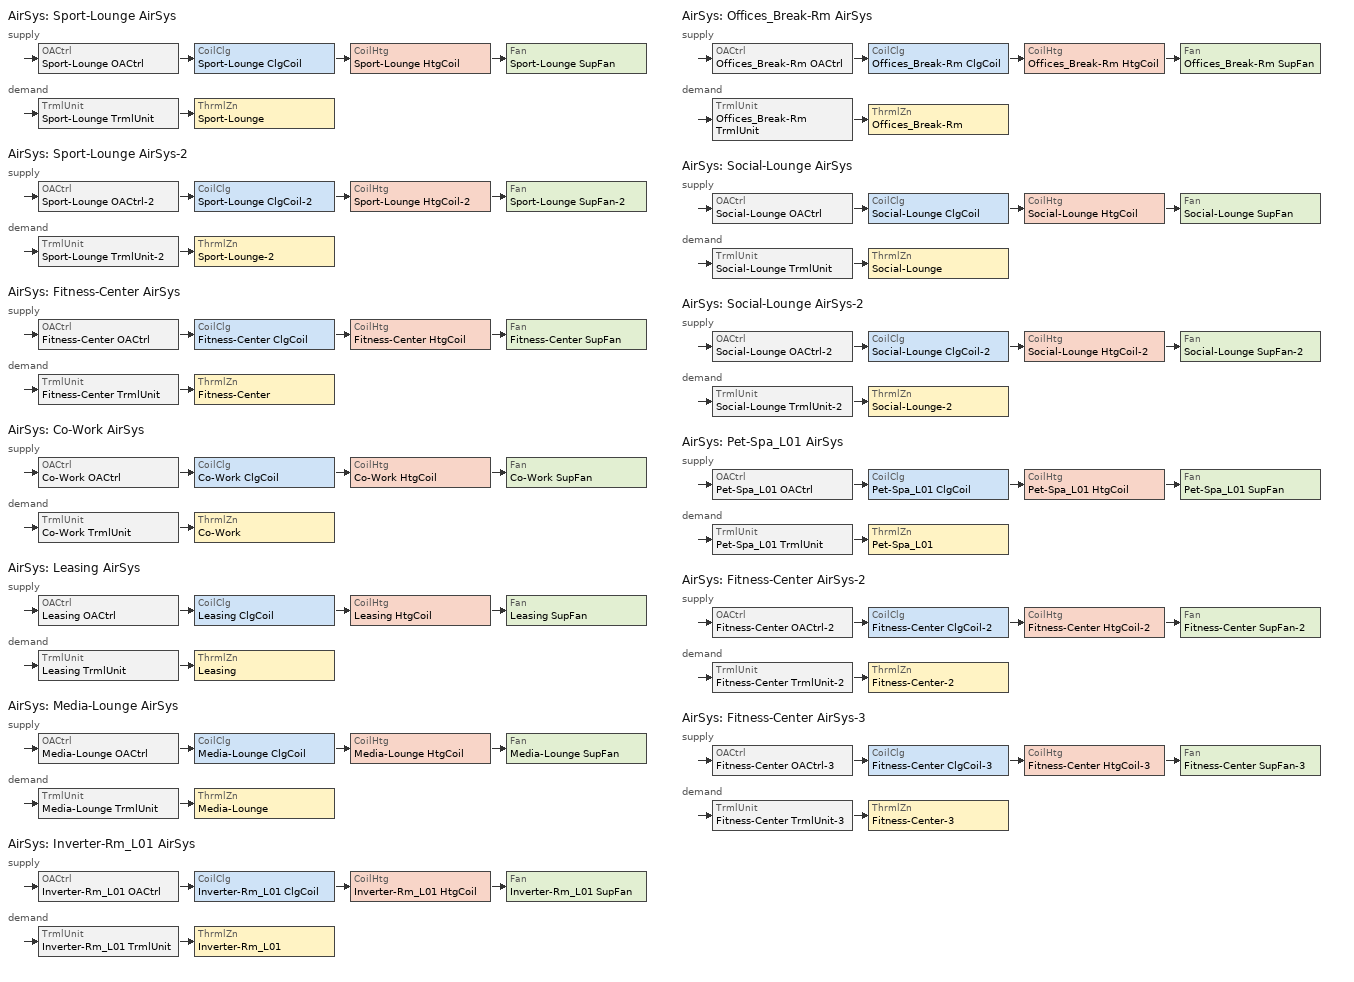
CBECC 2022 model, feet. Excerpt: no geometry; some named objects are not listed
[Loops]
AirSys 'Sport-Lounge AirSys'
 supply: OACtrl 'Sport-Lounge OACtrl' > CoilClg 'Sport-Lounge ClgCoil' > CoilHtg 'Sport-Lounge HtgCoil' > Fan 'Sport-Lounge SupFan'
 demand: TrmlUnit 'Sport-Lounge TrmlUnit' > ThrmlZn 'Sport-Lounge'
AirSys 'Sport-Lounge AirSys-2'
 supply: OACtrl 'Sport-Lounge OACtrl-2' > CoilClg 'Sport-Lounge ClgCoil-2' > CoilHtg 'Sport-Lounge HtgCoil-2' > Fan 'Sport-Lounge SupFan-2'
 demand: TrmlUnit 'Sport-Lounge TrmlUnit-2' > ThrmlZn 'Sport-Lounge-2'
AirSys 'Fitness-Center AirSys'
 supply: OACtrl 'Fitness-Center OACtrl' > CoilClg 'Fitness-Center ClgCoil' > CoilHtg 'Fitness-Center HtgCoil' > Fan 'Fitness-Center SupFan'
 demand: TrmlUnit 'Fitness-Center TrmlUnit' > ThrmlZn 'Fitness-Center'
AirSys 'Co-Work AirSys'
 supply: OACtrl 'Co-Work OACtrl' > CoilClg 'Co-Work ClgCoil' > CoilHtg 'Co-Work HtgCoil' > Fan 'Co-Work SupFan'
 demand: TrmlUnit 'Co-Work TrmlUnit' > ThrmlZn 'Co-Work'
AirSys 'Leasing AirSys'
 supply: OACtrl 'Leasing OACtrl' > CoilClg 'Leasing ClgCoil' > CoilHtg 'Leasing HtgCoil' > Fan 'Leasing SupFan'
 demand: TrmlUnit 'Leasing TrmlUnit' > ThrmlZn 'Leasing'
AirSys 'Media-Lounge AirSys'
 supply: OACtrl 'Media-Lounge OACtrl' > CoilClg 'Media-Lounge ClgCoil' > CoilHtg 'Media-Lounge HtgCoil' > Fan 'Media-Lounge SupFan'
 demand: TrmlUnit 'Media-Lounge TrmlUnit' > ThrmlZn 'Media-Lounge'
AirSys 'Inverter-Rm_L01 AirSys'
 supply: OACtrl 'Inverter-Rm_L01 OACtrl' > CoilClg 'Inverter-Rm_L01 ClgCoil' > CoilHtg 'Inverter-Rm_L01 HtgCoil' > Fan 'Inverter-Rm_L01 SupFan'
 demand: TrmlUnit 'Inverter-Rm_L01 TrmlUnit' > ThrmlZn 'Inverter-Rm_L01'
AirSys 'Offices_Break-Rm AirSys'
 supply: OACtrl 'Offices_Break-Rm OACtrl' > CoilClg 'Offices_Break-Rm ClgCoil' > CoilHtg 'Offices_Break-Rm HtgCoil' > Fan 'Offices_Break-Rm SupFan'
 demand: TrmlUnit 'Offices_Break-Rm TrmlUnit' > ThrmlZn 'Offices_Break-Rm'
AirSys 'Social-Lounge AirSys'
 supply: OACtrl 'Social-Lounge OACtrl' > CoilClg 'Social-Lounge ClgCoil' > CoilHtg 'Social-Lounge HtgCoil' > Fan 'Social-Lounge SupFan'
 demand: TrmlUnit 'Social-Lounge TrmlUnit' > ThrmlZn 'Social-Lounge'
AirSys 'Social-Lounge AirSys-2'
 supply: OACtrl 'Social-Lounge OACtrl-2' > CoilClg 'Social-Lounge ClgCoil-2' > CoilHtg 'Social-Lounge HtgCoil-2' > Fan 'Social-Lounge SupFan-2'
 demand: TrmlUnit 'Social-Lounge TrmlUnit-2' > ThrmlZn 'Social-Lounge-2'
AirSys 'Pet-Spa_L01 AirSys'
 supply: OACtrl 'Pet-Spa_L01 OACtrl' > CoilClg 'Pet-Spa_L01 ClgCoil' > CoilHtg 'Pet-Spa_L01 HtgCoil' > Fan 'Pet-Spa_L01 SupFan'
 demand: TrmlUnit 'Pet-Spa_L01 TrmlUnit' > ThrmlZn 'Pet-Spa_L01'
AirSys 'Fitness-Center AirSys-2'
 supply: OACtrl 'Fitness-Center OACtrl-2' > CoilClg 'Fitness-Center ClgCoil-2' > CoilHtg 'Fitness-Center HtgCoil-2' > Fan 'Fitness-Center SupFan-2'
 demand: TrmlUnit 'Fitness-Center TrmlUnit-2' > ThrmlZn 'Fitness-Center-2'
AirSys 'Fitness-Center AirSys-3'
 supply: OACtrl 'Fitness-Center OACtrl-3' > CoilClg 'Fitness-Center ClgCoil-3' > CoilHtg 'Fitness-Center HtgCoil-3' > Fan 'Fitness-Center SupFan-3'
 demand: TrmlUnit 'Fitness-Center TrmlUnit-3' > ThrmlZn 'Fitness-Center-3'
[Proj]
Euclid Building A: EffMetric=SEER2/EER2/HSPF2; StAddress=2530 Euclid Ave; City=Ontario; ZipCode=91762; QuickAnalysis=0
[Bldg]
Building: BldgAz=360
[ResProj]
Euclid Building A 2: StdDesignFuel_Ckg=Proposed; StdDesignFuel_Dry=Proposed; StdDesignFuel_HVAC=Electricity; StdDesignFuel_DHW=Proposed; StdDesignCompactDistrib=0; StdDesignDrnWtrHtRecov=0; StdDesignHPWHLocOverride=0; StdDesignWinPerfAdjust=0; StdDesignIAQFanPwr=0.35
[ResZnGrp]
Name | Z | FlrToFlrHgt | FlrToCeilingHgt
L01 | 0 | 13.5833 | 13.5833
L02 | 13.5833 | 9.08333 | 9.08333
[ResZn]
Name | CeilingHeight | FloorHeight | Bottom
B2.6_127; A2.3-R_125; A1.1_121; A1.1_126 | 13.5833 | 13.5833 | 0
A4_223; A4-R_222; A4_220; A4-R_218; A4_216; A7_214; A4-R_210; A4-R_212; B2.1_214; A2.1-R_209; A2.1-R_207; A2.1-R_206 | 9.08333 | 9.08333 | 13.5833
[ResExtWall]
Name | Orientation | Area | Construction
ExtWall (Front 1) : B2.6_127 | Front | 69.9043 | R21 Ext Wall Cons
ExtWall (Right 1) : B2.6_127 | Right | 344.098 | R21 Ext Wall Cons
ExtWall (Right 2) : B2.6_127 | Right | 156.115 | R21 Ext Wall Cons
ExtWall (Front 1) : A2.3-R_125 | Front | 13.766 | R21 Ext Wall Cons
ExtWall (Back 1) : A2.3-R_125 | Back | 83.6703 | R21 Ext Wall Cons
ExtWall (Right 1) : A2.3-R_125 | Right | 185.452 | R21 Ext Wall Cons
ExtWall (Right 2) : A2.3-R_125 | Right | 153.936 | R21 Ext Wall Cons
ExtWall (Back 1) : A1.1_121 | Back | 107.575 | R21 Ext Wall Cons
ExtWall (Back 2) : A1.1_121; ExtWall (Back 1) : A1.1_126 | Back | 7.43054 | R21 Ext Wall Cons
ExtWall (Back 3) : A1.1_121 | Back | 84.2604 | R21 Ext Wall Cons
ExtWall (Back 4) : A1.1_121 | Back | 98.349 | R21 Ext Wall Cons
ExtWall (Right 1) : A1.1_121 | Right | 6.4064 | R21 Ext Wall Cons
ExtWall (Front 1) : A1.1_126 | Front | 6.4064 | R21 Ext Wall Cons
ExtWall (Left 1) : A1.1_126 | Left | 107.575 | R21 Ext Wall Cons
ExtWall (Left 2) : A1.1_126 | Left | 84.2604 | R21 Ext Wall Cons
ExtWall (Left 3) : A1.1_126 | Left | 98.0973 | R21 Ext Wall Cons
ExtWall (Left 1) : Sport-Lounge; ExtWall (Left 1) : Sport-Lounge-2 | Left | 209.536 | R21 Ext Wall Cons
ExtWall (Back 1) : Sport-Lounge; ExtWall (Back 1) : Sport-Lounge-2 | Back | 262.602 | R21 Ext Wall Cons
ExtWall (Right 1) : Sport-Lounge; ExtWall (Right 1) : Sport-Lounge-2 | Right | 246.844 | R21 Ext Wall Cons
ExtWall (Back 1) : Fitness-Center; ExtWall (Back 1) : Fitness-Center-2; ExtWall (Back 1) : Fitness-Center-3 | Back | 334.197 | R21 Ext Wall Cons
ExtWall (Right 1) : Fitness-Center; ExtWall (Right 1) : Fitness-Center-2; ExtWall (Right 1) : Fitness-Center-3 | Right | 43.3437 | R21 Ext Wall Cons
ExtWall (Back 1) : Co-Work | Back | 105.4 | R21 Ext Wall Cons
ExtWall (Right 1) : Co-Work | Right | 107.057 | R21 Ext Wall Cons
ExtWall (Front 1) : Retail-4 | Front | 362.209 | R21 Ext Wall Cons
ExtWall (Left 1) : Retail-4 | Left | 502.383 | R21 Ext Wall Cons
ExtWall (Left 1) : Retail-3 | Left | 344.098 | R21 Ext Wall Cons
ExtWall (Back 1) : Retail-3 | Back | 72.4444 | R21 Ext Wall Cons
ExtWall (Left 1) : Retail-2 | Left | 348.082 | R21 Ext Wall Cons
ExtWall (Front 1) : Retail-1 | Front | 27.1667 | R21 Ext Wall Cons
ExtWall (Left 1) : Retail-1 | Left | 856.984 | R21 Ext Wall Cons
ExtWall (Left 2) : Retail-1 | Left | 162.269 | R21 Ext Wall Cons
ExtWall (Front 1) : Stair-1_L01 | Front | 92.3649 | R21 Ext Wall Cons
ExtWall (Back 1) : Stair-1_L01 | Back | 98.5193 | R21 Ext Wall Cons
ExtWall (Right 1) : Stair-1_L01 | Right | 133.654 | R21 Ext Wall Cons
ExtWall (Left 1) : Pool-Equipment | Left | 156.11 | R21 Ext Wall Cons
ExtWall (Back 1) : Pool-Equipment | Back | 332.506 | R21 Ext Wall Cons
ExtWall (Left 1) : Restroom_L01 | Left | 136.19 | R21 Ext Wall Cons
ExtWall (Back 1) : Restroom_L01 | Back | 502.744 | R21 Ext Wall Cons
ExtWall (Right 1) : Restroom_L01 | Right | 6.15885 | R21 Ext Wall Cons
ExtWall (Left 1) : Stair-2; ExtWall (Left 1) : Stair-3 | Left | 131.479 | R21 Ext Wall Cons
ExtWall (Back 1) : Stair-2 | Back | 54.3289 | R21 Ext Wall Cons
ExtWall (Front 1) : Parking-Garages | Front | 2700.62 | R21 Ext Wall Cons
ExtWall (Front 1) : Parking-Garages-2 | Front | 330.332 | R21 Ext Wall Cons
ExtWall (Left 1) : Parking-Garages-2 | Left | 37.6706 | R21 Ext Wall Cons
ExtWall (Back 1) : Parking-Garages-2 | Back | 93.4478 | R21 Ext Wall Cons
ExtWall (Right 1) : Parking-Garages-2 | Right | 903.345 | R21 Ext Wall Cons
ExtWall (Front 1) : Electrical-Rm_1 | Front | 197.043 | R21 Ext Wall Cons
ExtWall (Left 1) : Electrical-Rm_1 | Left | 29.337 | R21 Ext Wall Cons
ExtWall (Front 1) : Stair-3; ExtWall (Front 1) : Trash-2_L01 | Front | 27.1622 | R21 Ext Wall Cons
ExtWall (Back 1) : Stair-3 | Back | 27.1622 | R21 Ext Wall Cons
ExtWall (Left 1) : Corridor-1 | Left | 289.042 | R21 Ext Wall Cons
ExtWall (Front 1) : Corridor-2 | Front | 160.094 | R21 Ext Wall Cons
ExtWall (Back 1) : Corridor-2 | Back | 44.5528 | R21 Ext Wall Cons
ExtWall (Right 1) : Corridor-2 | Right | 330.693 | R21 Ext Wall Cons
ExtWall (Right 2) : Corridor-2 | Right | 84.0313 | R21 Ext Wall Cons
ExtWall (Right 1) : Corridor-3_L01 | Right | 81.4955 | R21 Ext Wall Cons
ExtWall (Front 1) : Trash-1 | Front | 205.011 | R21 Ext Wall Cons
ExtWall (Right 1) : Trash-1 | Right | 29.3414 | R21 Ext Wall Cons
ExtWall (Right 1) : Trash-2_L01 | Right | 120.254 | R21 Ext Wall Cons
ExtWall (Back 1) : Media-Lounge | Back | 104.756 | Ext Wall Cons
ExtWall (Right 1) : Media-Lounge | Right | 3.26214 | Ext Wall Cons
ExtWall (Left 1) : Offices_Break-Rm | Left | 182.212 | Ext Wall Cons
ExtWall (Back 1) : Offices_Break-Rm | Back | 194.32 | Ext Wall Cons
ExtWall (Front 1) : Social-Lounge; ExtWall (Front 1) : Social-Lounge-2 | Front | 92.182 | Ext Wall Cons
ExtWall (Back 1) : Social-Lounge; ExtWall (Back 1) : Social-Lounge-2 | Back | 153.305 | Ext Wall Cons
ExtWall (Right 1) : Social-Lounge; ExtWall (Right 1) : Social-Lounge-2 | Right | 245.572 | Ext Wall Cons
ExtWall (Right 2) : Social-Lounge; ExtWall (Right 2) : Social-Lounge-2 | Right | 130.214 | Ext Wall Cons
ExtWall (Left 1) : Leasing | Left | 311.115 | Ext Wall Cons
ExtWall (Back 1) : Leasing | Back | 525.204 | Ext Wall Cons
ExtWall (Back 2) : Leasing | Back | 22.0952 | Ext Wall Cons
ExtWall (Right 1) : Leasing | Right | 238.332 | Ext Wall Cons
ExtWall (Front 1) : A4_223; ExtWall (Front 1) : A4-R_222; ExtWall (Front 1) : A4_220; ExtWall (Front 1) : A4-R_218; ExtWall (Front 1) : A4_216 | Front | 115.05 | R21 Ext Wall Cons
ExtWall (Front 2) : A4_223; ExtWall (Front 2) : A4-R_222; ExtWall (Front 2) : A4_220; ExtWall (Front 2) : A4-R_218; ExtWall (Front 2) : A4_216 | Front | 72.6637 | R21 Ext Wall Cons
ExtWall (Front 3) : A4_223; ExtWall (Front 3) : A4_220; ExtWall (Front 3) : A4_216 | Front | 113.598 | R21 Ext Wall Cons
ExtWall (Left 1) : A4_223; ExtWall (Left 1) : A4-R_222; ExtWall (Left 1) : A4_220; ExtWall (Left 1) : A4-R_218; ExtWall (Left 1) : A4_216; ExtWall (Left 1) : A7_214 | Left | 70.968 | R21 Ext Wall Cons
ExtWall (Right 1) : A4_223; ExtWall (Right 1) : A4-R_222; ExtWall (Right 1) : A4_220; ExtWall (Right 1) : A4-R_218; ExtWall (Right 1) : A4_216; ExtWall (Right 1) : A7_214 | Right | 70.968 | R21 Ext Wall Cons
ExtWall (Right 2) : A4_223 | Right | 19.6984 | R21 Ext Wall Cons
ExtWall (Front 3) : A4-R_222; ExtWall (Front 3) : A4-R_218 | Front | 113.357 | R21 Ext Wall Cons
ExtWall (Front 1) : A7_214 | Front | 178.755 | R21 Ext Wall Cons
ExtWall (Front 2) : A7_214 | Front | 68.0624 | R21 Ext Wall Cons
ExtWall (Front 3) : A7_214 | Front | 188.682 | R21 Ext Wall Cons
ExtWall (Front 1) : A4-R_210; ExtWall (Front 2) : A4-R_212 | Front | 70.968 | R21 Ext Wall Cons
ExtWall (Back 1) : A4-R_210 | Back | 82.0242 | R21 Ext Wall Cons
ExtWall (Back 2) : A4-R_210; ExtWall (Back 1) : A4-R_212 | Back | 70.968 | R21 Ext Wall Cons
ExtWall (Right 1) : A4-R_210; ExtWall (Right 1) : A4-R_212 | Right | 115.05 | R21 Ext Wall Cons
ExtWall (Right 2) : A4-R_210; ExtWall (Right 2) : A4-R_212 | Right | 72.6637 | R21 Ext Wall Cons
ExtWall (Right 3) : A4-R_210; ExtWall (Right 3) : A4-R_212 | Right | 113.357 | R21 Ext Wall Cons
ExtWall (Front 1) : A4-R_212 | Front | 240.518 | R21 Ext Wall Cons
ExtWall (Left 1) : A4-R_212 | Left | 44.5673 | R21 Ext Wall Cons
ExtWall (Front 1) : B2.1_214 | Front | 304.459 | R21 Ext Wall Cons
ExtWall (Left 1) : B2.1_214 | Left | 227.438 | R21 Ext Wall Cons
ExtWall (Left 2) : B2.1_214 | Left | 104.393 | R21 Ext Wall Cons
ExtWall (Left 3) : B2.1_214 | Left | 4.11849 | R21 Ext Wall Cons
ExtWall (Back 1) : B2.1_214 | Back | 46.9872 | R21 Ext Wall Cons
ExtWall (Front 1) : Stair-3_L02; ExtWall (Front 1) : A2.1-R_209; ExtWall (Front 1) : A2.1-R_207; ExtWall (Front 1) : A2.1-R_206 | Front | 55.9513 | R21 Ext Wall Cons
ExtWall (Left 1) : Stair-3_L02 | Left | 89.3761 | R21 Ext Wall Cons
ExtWall (Back 1) : Stair-3_L02; ExtWall (Back 1) : A2.1-R_207 | Back | 55.9513 | R21 Ext Wall Cons
ExtWall (Left 1) : A2.1-R_209; ExtWall (Left 1) : A2.1-R_207; ExtWall (Left 1) : A2.1-R_206 | Left | 125.706 | R21 Ext Wall Cons
ExtWall (Left 2) : A2.1-R_209; ExtWall (Left 2) : A2.1-R_207 | Left | 102.941 | R21 Ext Wall Cons
ExtWall (Back 1) : A2.1-R_209 | Back | 104.396 | R21 Ext Wall Cons
[ResWin] SpecMethod=Overall Window Area
Name | WinType | Area
Window (Front 1) : B2.6_127; Window (Back 1) : A2.3-R_125; Window (Back 2) : A1.1_121; Window (Left 2) : A1.1_126; Window (Front 3) : A4_223; Window (Front 2) : A4-R_222; Window (Front 3) : A4_220; Window (Front 2) : A4-R_218; Window (Front 3) : A4_216; Window (Front 4) : A7_214; Window (Left 1) : A7_214; Window (Right 2) : A4-R_210; Window (Right 2) : A4-R_212; Window (Back 1) : B2.1_214; Window (Front 1) : A2.1-R_209; Window (Front 1) : A2.1-R_207; Window (Front 1) : A2.1-R_206 | ResidentialWindowType 1
Window (Right 1) : B2.6_127; Window (Right 2) : B2.6_127; Window (Right 1) : A2.3-R_125; Window (Right 2) : A2.3-R_125; Window (Front 1) : A4_223; Window (Front 4) : A4_223; Window (Front 1) : A4-R_222; Window (Front 4) : A4-R_222; Window (Front 1) : A4_220; Window (Front 4) : A4_220; Window (Front 1) : A4-R_218; Window (Front 4) : A4-R_218; Window (Front 1) : A4_216; Window (Front 4) : A4_216; Window (Front 1) : A7_214; Window (Front 2) : A7_214; Window (Front 5) : A7_214; Window (Right 1) : A4-R_210; Window (Right 4) : A4-R_210; Window (Right 1) : A4-R_212; Window (Right 4) : A4-R_212; Window (Left 1) : B2.1_214; Window (Left 2) : B2.1_214; Window (Left 3) : B2.1_214; Window (Left 1) : A2.1-R_209; Window (Left 2) : A2.1-R_209; Window (Left 1) : A2.1-R_207; Window (Left 2) : A2.1-R_207; Window (Left 1) : A2.1-R_206 | ResidentialWindowType 2
Window (Back 1) : A1.1_121; Window (Back 3) : A1.1_121; Window (Left 1) : A1.1_126; Window (Left 3) : A1.1_126 | ResidentialWindowType 3
Window (Left 1) : Sport-Lounge; Window (Left 1) : Sport-Lounge-2 | ResidentialWindowType 4 | 106.563
Window (Back 1) : Sport-Lounge; Window (Back 1) : Sport-Lounge-2 | ResidentialWindowType 5 | 110.868
Window (Right 1) : Sport-Lounge; Window (Right 2) : Sport-Lounge; Window (Right 1) : Sport-Lounge-2; Window (Right 2) : Sport-Lounge-2 | ResidentialWindowType 6 | 32.8299
Window (Back 1) : Fitness-Center; Window (Back 2) : Fitness-Center; Window (Back 1) : Fitness-Center-2; Window (Back 2) : Fitness-Center-2; Window (Back 1) : Fitness-Center-3; Window (Back 2) : Fitness-Center-3 | ResidentialWindowType 7 | 61.3543
Window (Back 3) : Fitness-Center; Window (Back 3) : Fitness-Center-2; Window (Back 3) : Fitness-Center-3 | ResidentialWindowType 8 | 66.3773
Window (Front 1) : Retail-4 | ResidentialWindowType 16
Window (Left 1) : Retail-4 | ResidentialWindowType 17
Window (Left 1) : Retail-3 | ResidentialWindowType 19
Window (Left 1) : Retail-2; Window (Left 1) : Offices_Break-Rm | ResidentialWindowType 20
Window (Left 1) : Retail-1; Window (Left 1) : Stair-2 | ResidentialWindowType 9
Window (Left 2) : Retail-1 | ResidentialWindowType 21
Window (Left 3) : Retail-1 | ResidentialWindowType 22
Window (Left 4) : Retail-1 | ResidentialWindowType 12
Window (Left 5) : Retail-1 | ResidentialWindowType 23
Window (Left 6) : Retail-1 | ResidentialWindowType 11
Window (Left 1) : Stair-3 | ResidentialWindowType 18
Window (Left 1) : Leasing | ResidentialWindowType 19 | 54
Window (Left 2) : Leasing; Window (Back 1) : Leasing | ResidentialWindowType 17 | 123
Window (Back 2) : Leasing | ResidentialWindowType 21 | 41
Window (Back 3) : Leasing | ResidentialWindowType 22 | 173
Window (Right 1) : Leasing | ResidentialWindowType 23 | 164
Window (Front 2) : A4_223; Window (Front 3) : A4-R_222; Window (Front 2) : A4_220; Window (Front 3) : A4-R_218; Window (Front 2) : A4_216; Window (Right 3) : A4-R_210; Window (Right 3) : A4-R_212; Window (Front 1) : B2.1_214 | ResidentialWindowType 24
Window (Front 3) : A7_214; Window (Front 1) : A4-R_212; Window (Front 2) : A4-R_212 | ResidentialWindowType 25
[ResSlabFlr]
Name | Area | Perimeter
SlabFlr : B2.6_127 | 1136.89 | 454.752
SlabFlr : A2.3-R_125 | 767.013 | 383.712
SlabFlr : A1.1_121 | 730.529 | 401.909
SlabFlr : A1.1_126 | 729.999 | 401.735
SlabFlr : Sport-Lounge; SlabFlr : Sport-Lounge-2 | 685.73 | 246.097
SlabFlr : Fitness-Center; SlabFlr : Fitness-Center-2; SlabFlr : Fitness-Center-3 | 848.95 | 236.911
SlabFlr : Co-Work | 756.48 | 432.149
SlabFlr : Retail-4 | 1372.71 | 512.842
SlabFlr : Retail-3 | 874.099 | 392.635
SlabFlr : Retail-2 | 884.22 | 394.56
SlabFlr : Retail-1 | 2613.07 | 731.905
SlabFlr : Stair-1_L01 | 391.207 | 325.447
SlabFlr : Pool-Equipment | 286.543 | 239.01
SlabFlr : Restroom_L01 | 1293.88 | 472.247
SlabFlr : Stair-2 | 353.351 | 303.049
SlabFlr : Parking-Garages | 4835.05 | 1464.16
SlabFlr : Inverter-Rm_L01 | 49.7379 | 98.9462
SlabFlr : Parking-Garages-2 | 1617.3 | 595.95
SlabFlr : Electrical-Rm_1 | 181.369 | 180.22
SlabFlr : Stair-3 | 353.348 | 303.047
SlabFlr : Corridor-1 | 479.527 | 549.76
SlabFlr : Corridor-2 | 1842.71 | 1760.56
SlabFlr : Corridor-3_L01 | 1269.47 | 1111.94
SlabFlr : Trash-1 | 399.644 | 272.781
SlabFlr : Elevator-1_L01 | 84.115 | 120.73
SlabFlr : Electric-Rm-2 | 130.139 | 169.196
SlabFlr : Trash-2_L01 | 229.117 | 198.766
SlabFlr : Media-Lounge | 571.996 | 382.183
SlabFlr : Offices_Break-Rm | 759.462 | 608.116
SlabFlr : Social-Lounge; SlabFlr : Social-Lounge-2 | 716.835 | 307.858
SlabFlr : Leasing | 1053.52 | 502.694
SlabFlr : Pet-Spa_L01 | 225.413 | 230.948
[ResIntWall] IsPartySurface=1
Name | Area | Construction | Outside
IntWall : B2.6_127 | 371.264 | R19 Interior Wall Cons | A2.3-R_125
IntWall : B2.6_127 2 | 441.169 | R19 Interior Wall Cons | Stair-1_L01
IntWall : B2.6_127 3 | 500.212 | R19 Interior Wall Cons | Corridor-1
IntWall : A2.3-R_125 | 441.169 | R19 Interior Wall Cons | Corridor-2
IntWall : A2.3-R_125 2 | 339.387 | R19 Interior Wall Cons | Corridor-1
IntWall : A1.1_121 | 333.47 | R19 Interior Wall Cons | A1.1_126
IntWall : A1.1_121 2 | 338.665 | R19 Interior Wall Cons | Fitness-Center
IntWall : A1.1_121 3 | 113.734 | R19 Interior Wall Cons | Corridor-2
IntWall : A1.1_121 4 | 482.462 | R19 Interior Wall Cons | Corridor-2
IntWall : A1.1_126 | 338.665 | R19 Interior Wall Cons | Pool-Equipment
IntWall : A1.1_126 2 | 113.368 | R19 Interior Wall Cons | Corridor-2
IntWall : A1.1_126 3 | 482.462 | R19 Interior Wall Cons | Corridor-1
IntWall : Sport-Lounge; IntWall : Sport-Lounge-2 | 41.8351 | R19 Interior Wall Cons | Corridor-1
IntWall : Sport-Lounge 2; IntWall : Sport-Lounge 2-2 | 37.3073 | R19 Interior Wall Cons | Corridor-1
IntWall : Fitness-Center; IntWall : Fitness-Center-2; IntWall : Fitness-Center-3 | 156.232 | R19 Interior Wall Cons | Restroom_L01
IntWall : Fitness-Center 2; IntWall : Fitness-Center 2-2; IntWall : Fitness-Center 2-3 | 334.197 | R19 Interior Wall Cons | Corridor-2
IntWall : Co-Work | 416.882 | R19 Interior Wall Cons | Restroom_L01
IntWall : Co-Work 2 | 4.34506 | R19 Interior Wall Cons | Media-Lounge
IntWall : Co-Work 3 | 6.31852 | R19 Interior Wall Cons | Media-Lounge
IntWall : Co-Work 4 | 438.994 | R19 Interior Wall Cons | Corridor-2
IntWall : Co-Work 5 | 57.2922 | R19 Interior Wall Cons | Corridor-3
IntWall : Co-Work 6 | 73.1664 | R19 Interior Wall Cons | Corridor-3
IntWall : Retail-4 | 468.696 | R19 Interior Wall Cons | Stair-3
IntWall : Retail-4 2 | 8.32915 | R19 Interior Wall Cons | Electrical-Rm_1
IntWall : Retail-4 3 | 146.694 | R19 Interior Wall Cons | Electrical-Rm_1
IntWall : Retail-4 4 | 188.714 | R19 Interior Wall Cons | Electrical-Rm_1
IntWall : Retail-4 5 | 90.5556 | R19 Interior Wall Cons | Corridor-3
IntWall : Retail-3 | 396.252 | R19 Interior Wall Cons | Retail-2
IntWall : Retail-3 2 | 344.098 | R19 Interior Wall Cons | Corridor-3
IntWall : Retail-2 | 468.696 | R19 Interior Wall Cons | Retail-1
IntWall : Retail-2 2 | 72.4444 | R19 Interior Wall Cons | Corridor-3
IntWall : Retail-2 3 | 348.082 | R19 Interior Wall Cons | Corridor-3
IntWall : Retail-1 | 1019.25 | R19 Interior Wall Cons | Corridor-3
IntWall : Stair-1_L01 | 441.534 | R19 Interior Wall Cons | Sport-Lounge
IntWall : Stair-1_L01 2 | 133.654 | R19 Interior Wall Cons | Corridor-1
IntWall : Stair-1_L01 3 | 6.51982 | R19 Interior Wall Cons | Corridor-1
IntWall : Pool-Equipment | 156.11 | R19 Interior Wall Cons | Corridor-1
IntWall : Pool-Equipment 2 | 6.15885 | R19 Interior Wall Cons | Corridor-1
IntWall : Restroom_L01 | 338.665 | R19 Interior Wall Cons | Co-Work
IntWall : Restroom_L01 2 | 502.744 | R19 Interior Wall Cons | Corridor-2
IntWall : Stair-2 | 495.863 | Interior Wall Cons | Retail-1
IntWall : Stair-2 2 | 131.479 | Interior Wall Cons | Corridor-1
IntWall : Stair-2 3 | 72.4444 | Interior Wall Cons | Leasing
IntWall : Stair-2 4 | 369.09 | Interior Wall Cons | Offices_Break-Rm
IntWall : Parking-Garages | 2700.62 | R19 Interior Wall Cons | Corridor-2
IntWall : Parking-Garages 2 | 330.332 | R19 Interior Wall Cons | Corridor-2
IntWall : Parking-Garages 3 | 330.332 | R19 Interior Wall Cons | Trash-1
IntWall : Inverter-Rm_L01 | 18.4721 | R19 Interior Wall Cons | Elevator-1_L01
IntWall : Inverter-Rm_L01 2 | 48.5355 | R19 Interior Wall Cons | Elevator-1_L01
IntWall : Inverter-Rm_L01 3 | 82.0392 | R19 Interior Wall Cons | Electric-Rm-2
IntWall : Inverter-Rm_L01 4 | 74.2538 | R19 Interior Wall Cons | Electric-Rm-2
IntWall : Inverter-Rm_L01 5 | 63.5671 | R19 Interior Wall Cons | Corridor-3
IntWall : Inverter-Rm_L01 6 | 122.789 | R19 Interior Wall Cons | Corridor-3
IntWall : Parking-Garages-2 | 355.689 | R19 Interior Wall Cons | Retail-4
IntWall : Parking-Garages-2 2 | 176.031 | R19 Interior Wall Cons | Electrical-Rm_1
IntWall : Parking-Garages-2 3 | 327.796 | R19 Interior Wall Cons | Corridor-3
IntWall : Parking-Garages-2 4 | 236.884 | R19 Interior Wall Cons | Corridor-3
IntWall : Parking-Garages-2 5 | 6.15885 | R19 Interior Wall Cons | Corridor-3
IntWall : Stair-3 | 468.696 | R19 Interior Wall Cons | Retail-3
IntWall : Stair-3 2 | 131.479 | R19 Interior Wall Cons | Corridor-3
IntWall : Corridor-2 | 84.0313 | R19 Interior Wall Cons | Corridor-1
IntWall : Corridor-2 2 | 120.254 | R19 Interior Wall Cons | Corridor-1
IntWall : Corridor-2 3 | 205.011 | R19 Interior Wall Cons | Trash-1
IntWall : Corridor-2 4 | 43.825 | R19 Interior Wall Cons | Elevator-1_L01
IntWall : Corridor-2 5 | 90.5511 | R19 Interior Wall Cons | Corridor-3
IntWall : Trash-1 | 115.182 | R19 Interior Wall Cons | Elevator-1_L01
IntWall : Trash-1 2 | 151.765 | R19 Interior Wall Cons | Electric-Rm-2
IntWall : Trash-1 3 | 92.7259 | R19 Interior Wall Cons | Trash-2_L01
IntWall : Elevator-1_L01 | 116.269 | R19 Interior Wall Cons | Electric-Rm-2
IntWall : Elevator-1_L01 2 | 90.9165 | R19 Interior Wall Cons | Corridor-3
IntWall : Elevator-1_L01 3 | 66.6466 | R19 Interior Wall Cons | Corridor-3
IntWall : Electric-Rm-2 | 198.487 | R19 Interior Wall Cons | Trash-2_L01
IntWall : Electric-Rm-2 2 | 77.5115 | R19 Interior Wall Cons | Corridor-3
IntWall : Trash-2_L01 | 212.979 | R19 Interior Wall Cons | Corridor-3
IntWall : Trash-2_L01 2 | 171.325 | R19 Interior Wall Cons | Corridor-3
IntWall : Media-Lounge | 297.733 | Interior Wall Cons | Social-Lounge
IntWall : Offices_Break-Rm | 114.812 | Interior Wall Cons | Social-Lounge
IntWall : Offices_Break-Rm 2 | 82.0571 | Interior Wall Cons | Social-Lounge
IntWall : Offices_Break-Rm 3 | 376.331 | Interior Wall Cons | Social-Lounge
IntWall : Offices_Break-Rm 4 | 134.358 | Interior Wall Cons | Social-Lounge
IntWall : Offices_Break-Rm 5 | 140.174 | Interior Wall Cons | Leasing
IntWall : Offices_Break-Rm 6 | 114.812 | Interior Wall Cons | Leasing
IntWall : Offices_Break-Rm 7 | 22.0952 | Interior Wall Cons | Leasing
IntWall : Offices_Break-Rm 8 | 182.212 | Interior Wall Cons | Leasing
IntWall : Offices_Break-Rm 9 | 369.09 | Interior Wall Cons | Leasing
IntWall : Corridor-2 7 | 175.496 | Interior Wall Cons | Corridor-2
IntWall : Fitness-Center 3 | 302.59 | Interior Wall Cons | Fitness-Center
IntWall : A4_223 | 240.518 | R19 Interior Wall Cons | A4-R_222
IntWall : A4_223 2; IntWall : A4_220 2; IntWall : A4_216 2 | 301.312 | R19 Interior Wall Cons | Corridor-1_L02
IntWall : A4_223 3 | 220.819 | R19 Interior Wall Cons | Corridor-1_L02
IntWall : A4-R_222 | 240.518 | R19 Interior Wall Cons | A4_220
IntWall : A4-R_222 2; IntWall : A4-R_218 2; IntWall : A4-R_210 3 | 301.07 | R19 Interior Wall Cons | Corridor-1_L02
IntWall : A4_220 | 240.518 | R19 Interior Wall Cons | A4-R_218
IntWall : A4-R_218 | 240.518 | R19 Interior Wall Cons | A4_216
IntWall : A4_216 | 240.518 | R19 Interior Wall Cons | A7_214
IntWall : A7_214 | 149.687 | R19 Interior Wall Cons | Corridor-1_L02
IntWall : A7_214 2 | 134.185 | R19 Interior Wall Cons | Corridor-1_L02
IntWall : A7_214 3 | 90.8304 | R19 Interior Wall Cons | Corridor-1_L02
IntWall : A7_214 4 | 301.315 | R19 Interior Wall Cons | Corridor-1_L02
IntWall : A4-R_210 | 240.518 | R19 Interior Wall Cons | A4-R_212
IntWall : A4-R_210 2 | 158.493 | R19 Interior Wall Cons | Corridor-1_L02
IntWall : A4-R_212 | 256.503 | R19 Interior Wall Cons | Corridor-1_L02
IntWall : B2.1_214 | 257.471 | R19 Interior Wall Cons | Stair-3_L02
IntWall : B2.1_214 2 | 335.949 | R19 Interior Wall Cons | Corridor-1_L02
IntWall : Stair-3_L02 | 257.471 | R19 Interior Wall Cons | A2.1-R_209
IntWall : Stair-3_L02 2 | 89.3761 | R19 Interior Wall Cons | Corridor-1_L02
IntWall : A2.1-R_209 | 209.027 | R19 Interior Wall Cons | A2.1-R_207
IntWall : A2.1-R_209 2; IntWall : A2.1-R_207 2 | 228.648 | R19 Interior Wall Cons | Corridor-1_L02
IntWall : A2.1-R_207 | 257.471 | R19 Interior Wall Cons | A2.1-R_206
IntWall : A2.1-R_207 3 | 48.4444 | R19 Interior Wall Cons | Corridor-1_L02
[DwellUnit]
Name | DwellUnitTypeRef
DwellingUnit 1; DwellingUnit 13 | DU_B2
DwellingUnit 2; DwellingUnit 14; DwellingUnit 15 | DU_A2
DwellingUnit 3; DwellingUnit 4 | DU_A1
DwellingUnit 5; DwellingUnit 6; DwellingUnit 7; DwellingUnit 8; DwellingUnit 9; DwellingUnit 11; DwellingUnit 12 | DU_A4
DwellingUnit 10 | DU_A7
[ResOtherZn] BattReq_PartOfLargeTenantArea=0
Name | SpcFunc | VentSpcFunc | ozHVACSystem | ozDHWSys | Area | CeilingHeight | FloorHeight | Bottom | Type | IAQOption | PVBattSizeBldgType | IAQFanRef | CentralVentSysRef | CentralSupplyCFM | CentralExhaustCFM
Sport-Lounge | Lounge, Breakroom, or Waiting Area | Misc - All others | Sport-Lounge AirSys | ResidentialDHWSystem 1 | 685.73 | 13.5833 | 13.5833 | 0
Sport-Lounge-2 | Lounge, Breakroom, or Waiting Area | Misc - All others | Sport-Lounge AirSys-2 | ResidentialDHWSystem 1 | 685.73 | 13.5833 | 13.5833 | 0
Fitness-Center | Exercise/Fitness Center and Gymnasium Areas | Sports/Entertainment - Gym, sports arena (play area) | Fitness-Center AirSys | ResidentialDHWSystem 1 | 848.95 | 13.5833 | 13.5833 | 0
Co-Work | Office Area (>250 square feet) | Office - Office space | Co-Work AirSys | ResidentialDHWSystem 1 | 756.48 | 13.5833 | 13.5833 | 0
Retail-4 | Unoccupied-Include in Gross Floor Area |  |  |  | 1372.71 | 13.5833 | 13.5833 | 0 | Unconditioned | Individual IAQ Fans
Retail-3 | Unoccupied-Include in Gross Floor Area |  |  |  | 874.099 | 13.5833 | 13.5833 | 0 | Unconditioned | Individual IAQ Fans | Highrise Multifamily | Retail-3-IAQFan
Retail-2 | Unoccupied-Include in Gross Floor Area |  |  |  | 884.22 | 13.5833 | 13.5833 | 0 | Unconditioned | Individual IAQ Fans | Highrise Multifamily | Retail-2-IAQFan
Retail-1 | Unoccupied-Include in Gross Floor Area |  |  |  | 2613.07 | 13.5833 | 13.5833 | 0 | Unconditioned | Individual IAQ Fans |  | Retail-1-IAQFan
Stair-1_L01 | Stairwell | General - Unoccupied |  | ResidentialDHWSystem 1 | 391.207 | 13.5833 | 13.5833 | 0 | Unconditioned | Individual IAQ Fans
Pool-Equipment | Electrical, Mechanical, Telephone Rooms | General - Unoccupied |  | ResidentialDHWSystem 1 | 286.543 | 13.5833 | 13.5833 | 0 | Unconditioned | Individual IAQ Fans
Restroom_L01 | Restrooms | Exhaust - Toilets, public |  | ResidentialDHWSystem 1 | 1293.88 | 13.5833 | 13.5833 | 0 | Unconditioned | Individual IAQ Fans
Stair-2 | Stairwell | General - Unoccupied |  | ResidentialDHWSystem 1 | 353.351 | 13.5833 | 13.5833 | 0 | Unconditioned | Individual IAQ Fans
Parking-Garages | Unoccupied-Include in Gross Floor Area | NA |  | ResidentialDHWSystem 1 | 4835.05 | 13.5833 | 13.5833 | 0 | Unconditioned | Individual IAQ Fans
Inverter-Rm_L01 | Electrical, Mechanical, Telephone Rooms | General - Unoccupied | Inverter-Rm_L01 AirSys | ResidentialDHWSystem 1 | 49.7379 | 13.5833 | 13.5833 | 0 | Conditioned
Parking-Garages-2 | Unoccupied-Include in Gross Floor Area | NA |  | ResidentialDHWSystem 1 | 1617.3 | 13.5833 | 13.5833 | 0 | Unconditioned | Individual IAQ Fans
Electrical-Rm_1 | Electrical, Mechanical, Telephone Rooms | General - Unoccupied |  | ResidentialDHWSystem 1 | 181.369 | 13.5833 | 13.5833 | 0 | Unconditioned | Individual IAQ Fans
Stair-3 | Stairwell | General - Unoccupied |  | ResidentialDHWSystem 1 | 353.348 | 13.5833 | 13.5833 | 0 | Unconditioned | Individual IAQ Fans
Corridor-1 | Corridor Area | Residential - Common corridors |  | ResidentialDHWSystem 1 | 479.527 | 13.5833 | 13.5833 | 0 | Unconditioned | Central Supply / Central Exhaust | Highrise Multifamily | ResidentialIAQFan_80 | Exhaust/Supply Fans
Corridor-2 | Corridor Area | Residential - Common corridors |  | ResidentialDHWSystem 1 | 1842.71 | 13.5833 | 13.5833 | 0 | Unconditioned | Central Supply / Central Exhaust | Highrise Multifamily | ResidentialIAQFan_80 | Exhaust/Supply Fans | 276.4 | 276.4
Corridor-3 | Corridor Area | Residential - Common corridors |  | ResidentialDHWSystem 1 | 1269.47 | 13.5833 | 13.5833 | 0 | Unconditioned | Central Supply / Central Exhaust | Highrise Multifamily | ResidentialIAQFan_80 | Exhaust/Supply Fans | 190.4
Trash-1 | Unoccupied-Include in Gross Floor Area | NA |  | ResidentialDHWSystem 1 | 399.644 | 13.5833 | 13.5833 | 0 | Unconditioned | Individual IAQ Fans
Elevator-1_L01 | Unoccupied-Include in Gross Floor Area | NA |  | ResidentialDHWSystem 1 | 84.115 | 13.5833 | 13.5833 | 0 | Unconditioned | Individual IAQ Fans
Electric-Rm-2 | Electrical, Mechanical, Telephone Rooms | Misc - All others |  | ResidentialDHWSystem 1 | 130.139 | 13.5833 | 13.5833 | 0 | Unconditioned | Individual IAQ Fans | Highrise Multifamily | ResidentialIAQFan_80
Trash-2_L01 | Unoccupied-Include in Gross Floor Area | NA |  | ResidentialDHWSystem 1 | 229.117 | 13.5833 | 13.5833 | 0 | Unconditioned | Individual IAQ Fans | Highrise Multifamily
Media-Lounge | Office Area (>250 square feet) | Office - Office space | Media-Lounge AirSys | ResidentialDHWSystem 1 | 571.996 | 13.5833 | 13.5833 | 0 |  |  | Highrise Multifamily
Offices_Break-Rm | Office Area (>250 square feet) | Office - Office space | Offices_Break-Rm AirSys | ResidentialDHWSystem 1 | 759.462 | 13.5833 | 13.5833 | 0
Social-Lounge | Office Area (>250 square feet) | Office - Office space | Social-Lounge AirSys | ResidentialDHWSystem 1 | 716.835 | 13.5833 | 13.5833 | 0
Social-Lounge-2 | Office Area (>250 square feet) | Office - Office space | Social-Lounge AirSys-2 | ResidentialDHWSystem 1 | 716.835 | 13.5833 | 13.5833 | 0
Leasing | Office Area (>250 square feet) | Office - Office space | Leasing AirSys | ResidentialDHWSystem 1 | 1053.52 | 13.5833 | 13.5833 | 0
Pet-Spa_L01 | Restrooms | Exhaust - Toilets, public | Pet-Spa_L01 AirSys | ResidentialDHWSystem 1 | 225.413 | 13.5833 | 13.5833 | 0
Fitness-Center-2 | Exercise/Fitness Center and Gymnasium Areas | Sports/Entertainment - Gym, sports arena (play area) | Fitness-Center AirSys-2 | ResidentialDHWSystem 1 | 848.95 | 13.5833 | 13.5833 | 0
Fitness-Center-3 | Exercise/Fitness Center and Gymnasium Areas | Sports/Entertainment - Gym, sports arena (play area) | Fitness-Center AirSys-3 | ResidentialDHWSystem 1 | 848.95 | 13.5833 | 13.5833 | 0
Stair-3_L02 | Stairwell | General - Unoccupied |  | ResidentialDHWSystem 1 | 339.517 | 9.08333 | 9.08333 | 13.5833 | Unconditioned | Individual IAQ Fans
[ResCathedralCeiling] RoofRise=0; Orientation=Front; Construction=Roof Cons
Name | Area
Roof (Front 1) : Sport-Lounge; Roof (Front 1) : Sport-Lounge-2 | 29.5
Roof (Front 1) : Fitness-Center; Roof (Front 1) : Fitness-Center-2; Roof (Front 1) : Fitness-Center-3 | 54.5757
Roof (Front 2) : Fitness-Center; Roof (Front 2) : Fitness-Center-2; Roof (Front 2) : Fitness-Center-3 | 0.510867
Roof (Front 1) : Co-Work | 49.0152
Roof (Front 1) : Retail-4 | 95.9509
Roof (Front 1) : Retail-3; Roof (Front 2) : Retail-2 | 69.8088
Roof (Front 1) : Retail-2 | 2.79292
Roof (Front 1) : Retail-1 | 83.3434
Roof (Front 2) : Retail-1 | 71.1004
Roof (Front 3) : Retail-1 | 67.0159
Roof (Front 1) : Restroom_L01 | 99.8568
Roof (Front 1) : Parking-Garages | 42.3577
Roof (Front 2) : Parking-Garages; Roof (Front 3) : Parking-Garages; Roof (Front 4) : Parking-Garages; Roof (Front 5) : Parking-Garages; Roof (Front 6) : Parking-Garages | 45.2212
Roof (Front 1) : Parking-Garages-2 | 1.28034
Roof (Front 2) : Parking-Garages-2; Roof (Front 3) : Parking-Garages-2 | 45.2239
Roof (Front 1) : Electrical-Rm_1 | 31.332
Roof (Front 1) : Stair-3 | 19.3557
Roof (Front 1) : Corridor-1 | 424.759
Roof (Front 1) : Media-Lounge | 47.8205
Roof (Front 1) : Social-Lounge; Roof (Front 1) : Social-Lounge-2 | 29.5801
Roof (Front 1) : Leasing | 59.2001
[ResIntFlr] FloorZ=13.5833; Construction=R19 Interior Floor Cons; IsPartySurface=1
Name | Area | Outside
IntFloor : A4_223; IntFloor : A4_220; IntFloor : A4_216 | 761.483 | Parking-Garages
IntFloor : A4-R_222; IntFloor : A4-R_218 | 760.837 | Parking-Garages
IntFloor : A7_214 | 760.461 | Parking-Garages
IntFloor : A7_214 2 | 247.683 | Trash-1
IntFloor : A4-R_210; IntFloor : A4-R_212 | 760.834 | Parking-Garages-2
IntFloor : B2.1_214 | 1102.19 | Retail-4
IntFloor : B2.1_214 2 | 78.0416 | Electrical-Rm_1
IntFloor : Stair-3_L02 | 333.992 | Stair-3
IntFloor : Stair-3_L02 2 | 5.52446 | Retail-3
IntFloor : A2.1-R_209 | 798.766 | Retail-3
IntFloor : A2.1-R_207 | 798.766 | Retail-2
[AirSys] Type=SZHP; OptStart=0
Name | CtrlZnRef | Cnt | DuctLctn
Sport-Lounge AirSys; Sport-Lounge AirSys-2 | Sport-Lounge | 1 | Conditioned
Fitness-Center AirSys; Fitness-Center AirSys-2; Fitness-Center AirSys-3 | Fitness-Center | 1 | Conditioned
Co-Work AirSys | Co-Work |  | Conditioned
Leasing AirSys |  | 1 | Conditioned
Media-Lounge AirSys |  |  | Conditioned
Inverter-Rm_L01 AirSys | Inverter-Rm_L01 |  | Ductless
Offices_Break-Rm AirSys | Offices_Break-Rm
Social-Lounge AirSys; Social-Lounge AirSys-2 | Social-Lounge | 1 | Conditioned
Pet-Spa_L01 AirSys | Pet-Spa_L01
[AirSeg]
Name | Sys | Type | Path
Sport-Lounge SupAirSeg | Sport-Lounge AirSys | Supply
Sport-Lounge RetAirSeg | Sport-Lounge AirSys | Return
Sport-Lounge SupAirSeg-2 | Sport-Lounge AirSys-2 | Supply
Sport-Lounge RetAirSeg-2 | Sport-Lounge AirSys-2 | Return
Fitness-Center SupAirSeg | Fitness-Center AirSys | Supply
Fitness-Center RetAirSeg | Fitness-Center AirSys | Return
Co-Work SupAirSeg | Co-Work AirSys | Supply
Co-Work RetAirSeg | Co-Work AirSys | Return
Leasing SupAirSeg | Leasing AirSys | Supply
Leasing RetAirSeg | Leasing AirSys | Return
Media-Lounge SupAirSeg | Media-Lounge AirSys | Supply
Media-Lounge RetAirSeg | Media-Lounge AirSys | Return
Inverter-Rm_L01 SupAirSeg | Inverter-Rm_L01 AirSys | Supply | Direct
Inverter-Rm_L01 RetAirSeg | Inverter-Rm_L01 AirSys | Return
Offices_Break-Rm SupAirSeg | Offices_Break-Rm AirSys | Supply
Offices_Break-Rm RetAirSeg | Offices_Break-Rm AirSys | Return
Social-Lounge SupAirSeg | Social-Lounge AirSys | Supply
Social-Lounge RetAirSeg | Social-Lounge AirSys | Return
Social-Lounge SupAirSeg-2 | Social-Lounge AirSys-2 | Supply
Social-Lounge RetAirSeg-2 | Social-Lounge AirSys-2 | Return
Pet-Spa_L01 SupAirSeg | Pet-Spa_L01 AirSys | Supply | Direct
Pet-Spa_L01 RetAirSeg | Pet-Spa_L01 AirSys | Return
Fitness-Center SupAirSeg-2 | Fitness-Center AirSys-2 | Supply
Fitness-Center RetAirSeg-2 | Fitness-Center AirSys-2 | Return
Fitness-Center SupAirSeg-3 | Fitness-Center AirSys-3 | Supply
Fitness-Center RetAirSeg-3 | Fitness-Center AirSys-3 | Return
[CoilClg] Type=DirectExpansion
Name | Sys | CapTotNetRtd | DXSEER | DXSEER2
Sport-Lounge ClgCoil | Sport-Lounge AirSys | 34000 | 14.3 | 14.3
Sport-Lounge ClgCoil-2 | Sport-Lounge AirSys-2 | 34000 | 14.3 | 14.3
Fitness-Center ClgCoil | Fitness-Center AirSys | 57000 | 14.3 | 14.3
Co-Work ClgCoil | Co-Work AirSys | 27600 |  | 14.3
Leasing ClgCoil | Leasing AirSys | 57000 | 14.3 | 14.3
Media-Lounge ClgCoil | Media-Lounge AirSys | 27600 | 14.3 | 14.3
Inverter-Rm_L01 ClgCoil | Inverter-Rm_L01 AirSys | 18000 | 21.5 | 21.5
Offices_Break-Rm ClgCoil | Offices_Break-Rm AirSys | 34000 |  | 14.3
Social-Lounge ClgCoil | Social-Lounge AirSys | 57000 |  | 14.3
Social-Lounge ClgCoil-2 | Social-Lounge AirSys-2 | 57000 |  | 14.3
Pet-Spa_L01 ClgCoil | Pet-Spa_L01 AirSys | 24000 |  | 21.5
Fitness-Center ClgCoil-2 | Fitness-Center AirSys-2 | 57000 | 14.3 | 14.3
Fitness-Center ClgCoil-3 | Fitness-Center AirSys-3 | 57000 | 14.3 | 14.3
[CoilHtg] Type=HeatPump
Name | Sys | CapTotNetRtd | HtPumpHSPF2 | HtPumpHSPF
Sport-Lounge HtgCoil | Sport-Lounge AirSys | 33000 | 7.5
Sport-Lounge HtgCoil-2 | Sport-Lounge AirSys-2 | 33000 | 7.5
Fitness-Center HtgCoil | Fitness-Center AirSys | 55500 | 7.5
Co-Work HtgCoil | Co-Work AirSys | 27600 | 7.5
Leasing HtgCoil | Leasing AirSys | 55000 | 7.5
Media-Lounge HtgCoil | Media-Lounge AirSys | 28400 | 7.5
Inverter-Rm_L01 HtgCoil | Inverter-Rm_L01 AirSys | 18000 | 13 | 13
Offices_Break-Rm HtgCoil | Offices_Break-Rm AirSys | 34000 | 7.5
Social-Lounge HtgCoil | Social-Lounge AirSys | 55500 | 7.5
Social-Lounge HtgCoil-2 | Social-Lounge AirSys-2 | 55500 | 7.5
Pet-Spa_L01 HtgCoil | Pet-Spa_L01 AirSys | 29000 | 12
Fitness-Center HtgCoil-2 | Fitness-Center AirSys-2 | 55500 | 7.5
Fitness-Center HtgCoil-3 | Fitness-Center AirSys-3 | 55500 | 7.5
[Fan] ModelingMthd=StaticPressure
Name | Sys | TotStaticPress | MtrHP | MtrEff | FlowCap
Sport-Lounge SupFan | Sport-Lounge AirSys | 0.5 | 0.5 | 0.9
Sport-Lounge SupFan-2 | Sport-Lounge AirSys-2 | 0.5 | 0.5 | 0.9
Fitness-Center SupFan | Fitness-Center AirSys | 0.5 | 0.75 | 0.9 | 2000
Co-Work SupFan | Co-Work AirSys | 0.5 | 0.5 | 0.9 | 1000
Leasing SupFan | Leasing AirSys | 0.5 | 0.75 | 0.9 | 2000
Media-Lounge SupFan | Media-Lounge AirSys | 0.3 | 0.5 | 0.9 | 1000
Inverter-Rm_L01 SupFan | Inverter-Rm_L01 AirSys | 0.1 | 0.5 | 0.9 | 635
Offices_Break-Rm SupFan | Offices_Break-Rm AirSys | 0.5 | 0.5 | 0.9 | 1200
Social-Lounge SupFan | Social-Lounge AirSys | 0.5 | 0.75 | 0.9 | 2000
Social-Lounge SupFan-2 | Social-Lounge AirSys-2 | 0.5 | 0.75 | 0.9 | 2000
Pet-Spa_L01 SupFan | Pet-Spa_L01 AirSys | 0.1 | 0.5 | 0.5 | 800
Fitness-Center SupFan-2 | Fitness-Center AirSys-2 | 0.5 | 0.75 | 0.9 | 2000
Fitness-Center SupFan-3 | Fitness-Center AirSys-3 | 0.5 | 0.75 | 0.9 | 2000
[TrmlUnit] Type=Uncontrolled
Name | Sys | ZnServedRef | PriAirFlowMax
Sport-Lounge TrmlUnit | Sport-Lounge AirSys | Sport-Lounge | 1200
Sport-Lounge TrmlUnit-2 | Sport-Lounge AirSys-2 | Sport-Lounge-2 | 1200
Fitness-Center TrmlUnit | Fitness-Center AirSys | Fitness-Center | 2000
Co-Work TrmlUnit | Co-Work AirSys | Co-Work
Leasing TrmlUnit | Leasing AirSys | Leasing
Media-Lounge TrmlUnit | Media-Lounge AirSys | Media-Lounge
Inverter-Rm_L01 TrmlUnit | Inverter-Rm_L01 AirSys | Inverter-Rm_L01
Offices_Break-Rm TrmlUnit | Offices_Break-Rm AirSys | Offices_Break-Rm
Social-Lounge TrmlUnit | Social-Lounge AirSys | Social-Lounge
Social-Lounge TrmlUnit-2 | Social-Lounge AirSys-2 | Social-Lounge-2
Pet-Spa_L01 TrmlUnit | Pet-Spa_L01 AirSys | Pet-Spa_L01
Fitness-Center TrmlUnit-2 | Fitness-Center AirSys-2 | Fitness-Center-2 | 2000
Fitness-Center TrmlUnit-3 | Fitness-Center AirSys-3 | Fitness-Center-3 | 2000
[OACtrl] EconoCtrlMthd=NoEconomizer
Name | Sys | AirSegSupRef | AirSegRetRef
Sport-Lounge OACtrl | Sport-Lounge AirSys | Sport-Lounge SupAirSeg | Sport-Lounge RetAirSeg
Sport-Lounge OACtrl-2 | Sport-Lounge AirSys-2 | Sport-Lounge SupAirSeg-2 | Sport-Lounge RetAirSeg-2
Fitness-Center OACtrl | Fitness-Center AirSys | Fitness-Center SupAirSeg | Fitness-Center RetAirSeg
Co-Work OACtrl | Co-Work AirSys | Co-Work SupAirSeg | Co-Work RetAirSeg
Leasing OACtrl | Leasing AirSys | Leasing SupAirSeg | Leasing RetAirSeg
Media-Lounge OACtrl | Media-Lounge AirSys | Media-Lounge SupAirSeg | Media-Lounge RetAirSeg
Inverter-Rm_L01 OACtrl | Inverter-Rm_L01 AirSys | Inverter-Rm_L01 SupAirSeg | Inverter-Rm_L01 RetAirSeg
Offices_Break-Rm OACtrl | Offices_Break-Rm AirSys | Offices_Break-Rm SupAirSeg | Offices_Break-Rm RetAirSeg
Social-Lounge OACtrl | Social-Lounge AirSys | Social-Lounge SupAirSeg | Social-Lounge RetAirSeg
Social-Lounge OACtrl-2 | Social-Lounge AirSys-2 | Social-Lounge SupAirSeg-2 | Social-Lounge RetAirSeg-2
Pet-Spa_L01 OACtrl | Pet-Spa_L01 AirSys | Pet-Spa_L01 SupAirSeg | Pet-Spa_L01 RetAirSeg
Fitness-Center OACtrl-2 | Fitness-Center AirSys-2 | Fitness-Center SupAirSeg-2 | Fitness-Center RetAirSeg-2
Fitness-Center OACtrl-3 | Fitness-Center AirSys-3 | Fitness-Center SupAirSeg-3 | Fitness-Center RetAirSeg-3
[PVArray]
PV System: DCSysSize=211.46; ModuleType=Premium; CalFlexibleInstallOpt=CFI1; PwrElec=Microinverters
[Batt]
Battery: MaxCap=246; Ctrl=Time of Use
[ResConsAssm]
R21 Ext Wall Cons: CanAssignTo=Exterior Walls; CavityLayer=R 21; FrameLayer=2x6 @ 16 in. O.C.; SheathInsulLayer=Wood Siding/sheathing/decking; SheathInsulLayerRVal=4; WallExtFinishLayer=Synthetic Stucco
R19 Interior Floor Cons: CanAssignTo=Interior Floors; CavityLayer=R 19
R19 Interior Wall Cons: CanAssignTo=Interior Walls; CavityLayer=R 19
R38 Ceiling Below Attic Cons: CanAssignTo=Ceilings (below attic); CavityLayer=R 49
Attic Roof Cons: CanAssignTo=Attic Roofs; FrameLayer=2x4 Top Chord of Roof Truss @ 24 in. O.C.
Roof Cons: CanAssignTo=Cathedral Ceilings; CavityLayer=R 38; FrameLayer=2x4 @ 24 in. O.C.
Undergrd Wall Cons: CanAssignTo=Underground Walls
Ext Wall Cons: CanAssignTo=Exterior Walls; CavityLayer=R 21; FrameLayer=2x6 @ 16 in. O.C.; SheathInsulLayerRVal=4; WallExtFinishLayer=Synthetic Stucco
Interior Wall Cons: CanAssignTo=Interior Walls
Interior Floor Cons: CanAssignTo=Interior Floors
[ResMat]
Name | Density | SpecHeat | Conductivity | ConductivityCT | RValPerInch | Thickness | ConductivityQII
SoftWood | 35 | 0.39 | 0.08167 | 0.0012 | 1.0204
Steel | 489 | 0.12 | 26.2 |  | 0.00318
SIPSskin | 41 | 0.45 | 0.06127 | 0.0012 | 1.36 | 0.4375
Ceiling Insul | 1.5 | 0.2 |  | 0.00418
Other Insul | 1.5 | 0.2 |  | 0.0032537
VertWallCavity | 0.075 | 0.24 | 0.314 | 0.00397 | 1.1333 | 3.5
Gypsum Board | 40 | 0.27 | 0.09167 | 0.0001217 | 0.9091 | 0.5
Insul-R4-D1.5-SH0.35-C0.02083 | 1.5 | 0.35 | 0.0208325 | 0.00175 |  | 1 | 0.0208325
Synthetic Stucco | 58 | 0.2 | 0.2 |  | 0.5333 | 0.375
Carpet | 12.3 | 0.34 | 0.02 |  | 4.1667 | 0.5
Wood layer | 41 | 0.45 | 0.06127 | 0.0012 | 1.36 | 0.5
Light Roof | 120 | 0.2 | 1 |  | 0.0833 | 0.2
Ins-R21-D1.5-SH0.2-C0.02183 | 1.5 | 0.2 | 0.0218254 | 0.0032537 |  |  | 0.0311791
Ins-R13-D1.5-SH0.2-C0.02244 | 1.5 | 0.2 | 0.0224376 | 0.0032537 |  |  | 0.0320537
FrameGap | 0 | 0 | 200 |  | 0.000417
Ins-R21-D1.5-SH0.2-C0.01389 | 1.5 | 0.2 | 0.0138889 | 0.00418 |  |  | 0.0198413
Ins-R21-D1.5-SH0.2-C0.02183 17 | 1.5 | 0.2 | 0.0218254 | 0.0032537 |  |  | 0.0218254
Ins-R13-D1.5-SH0.2-C0.02244 18 | 1.5 | 0.2 | 0.0224376 | 0.0032537 |  |  | 0.0224376
Ins-R21-D1.5-SH0.2-C0.01389 19 | 1.5 | 0.2 | 0.0138889 | 0.00418 |  |  | 0.0138889
Concrete | 144 | 0.2 | 1 |  | 0.0833
Ins-R1-D1.5-SH0.2-C0.29167 | 1.5 | 0.2 | 0.291667 | 0.0032537 |  |  | 0.291667
Ins-R9.1-D1.5-SH0.2-C0.03205 | 1.5 | 0.2 | 0.0320513 | 0.00418 |  |  | 0.0387027
Ins-R19-D1.5-SH0.2-C0.04934 | 1.5 | 0.2 | 0.0493421 | 0.0032537 |  |  | 0.0493421
Ins-R18-D1.5-SH0.2-C0.0162 | 1.5 | 0.2 | 0.0162037 | 0.0032537 |  |  | 0.0162037
Ins-R38-D1.5-SH0.2-C0.00768 | 1.5 | 0.2 | 0.00767544 | 0.00418 |  |  | 0.00767544
Ins-R19-D1.5-SH0.2-C0.04934 26 | 1.5 | 0.2 | 0.0493421 | 0.0032537 |  |  | 0.0704887
Ins-R18-D1.5-SH0.2-C0.0162 27 | 1.5 | 0.2 | 0.0162037 | 0.0032537 |  |  | 0.0231481
Ins-R38-D1.5-SH0.2-C0.00768 28 | 1.5 | 0.2 | 0.00767544 | 0.00418 |  |  | 0.0109649
Ins-R19-D1.5-SH0.2-C0.01535 | 1.5 | 0.2 | 0.0153509 | 0.0032537 |  |  | 0.0153509
Ins-R19-D1.5-SH0.2-C0.01535 30 | 1.5 | 0.2 | 0.0153509 | 0.0032537 |  |  | 0.0219298
Ins-R9.1-D1.5-SH0.2-C0.03205 31 | 1.5 | 0.2 | 0.0320513 | 0.00418 |  |  | 0.0405728
[ResHtgSys]
ResidentialHeatingSystem 1: Type=Boiler - Gas or oil boiler
[ResHtPumpSys] Type=SplitHeatPump - Central split heat pump
Name | HSPF2 | Cap47 | Cap17 | SEER2
HP1/FC1 | 7.5 | 17100 | 13870 | 15.2
HP2/FC2 | 7.8 | 22800 | 17900 | 15.2
HP3/FC3 | 7.5 | 28400 | 22600 | 14.3
[ResDistSys]
Name | Type
Residential Distribution System | Ducts located entirely in conditioned space
Ductless Distribution | Distribution systems without ducts
[ResFanSys] Type=Single Speed Fan; WperCFMCool=0.45
HP/FC-1 Fan; HP/FC-2 Fan; HP/FC-3 Fan
[ResIAQFan]
Name | IAQCFM | WperCFMIAQ | IAQFanType | IncludesRecov
ResidentialIAQFan_40 | 40 | 0.0925 | Exhaust | 0
ResidentialIAQFan_50 | 50 | 0.082
ResidentialIAQFan_60 | 60 | 0.076
ResidentialIAQFan_70 | 70 | 0.073
ResidentialIAQFan_80 | 80 | 0.0725 | Exhaust | 0
Retail-4-IAQFan | 205.9 | 0.7 | Balanced | 0
Retail-3-IAQFan | 131.1 | 0.7 | Balanced | 0
Retail-2-IAQFan | 132.6 | 0.7 | Balanced | 0
Retail-1-IAQFan | 391.9 | 0.7 | Balanced | 0
ResidentialIAQFan | 423.776 | 0.330363 | Balanced | 0
[ResCentralVentSys]
Exhaust/Supply Fans: Type=Balanced; ExhFanPwrIdx=0.22; HXType=None
[ResDHWSys]
ResidentialDHWSystem 1: SystemType=(HERS req'd) Pipe Insulation, All Lines; CentralRecircType=Central with Recirculation; CHPWHLoopTankConfig=Series (Swing); DHWHeater=ResidentialWaterHeater 1; HeaterMult=2
[ResWtrHtr]
Name | TankType | InputRating | EnergyFactor | TankVolume | RecovEff | HeaterElementType | TankOutside
ResidentialWaterHeater 1 | Commercial Storage (TE & SBL) | 399900 | 0.95 | 119 | 95
SHW-ResidentialWaterHeater | Consumer Instantaneous (UEF) |  |  |  |  | Electric Resistance | 0
